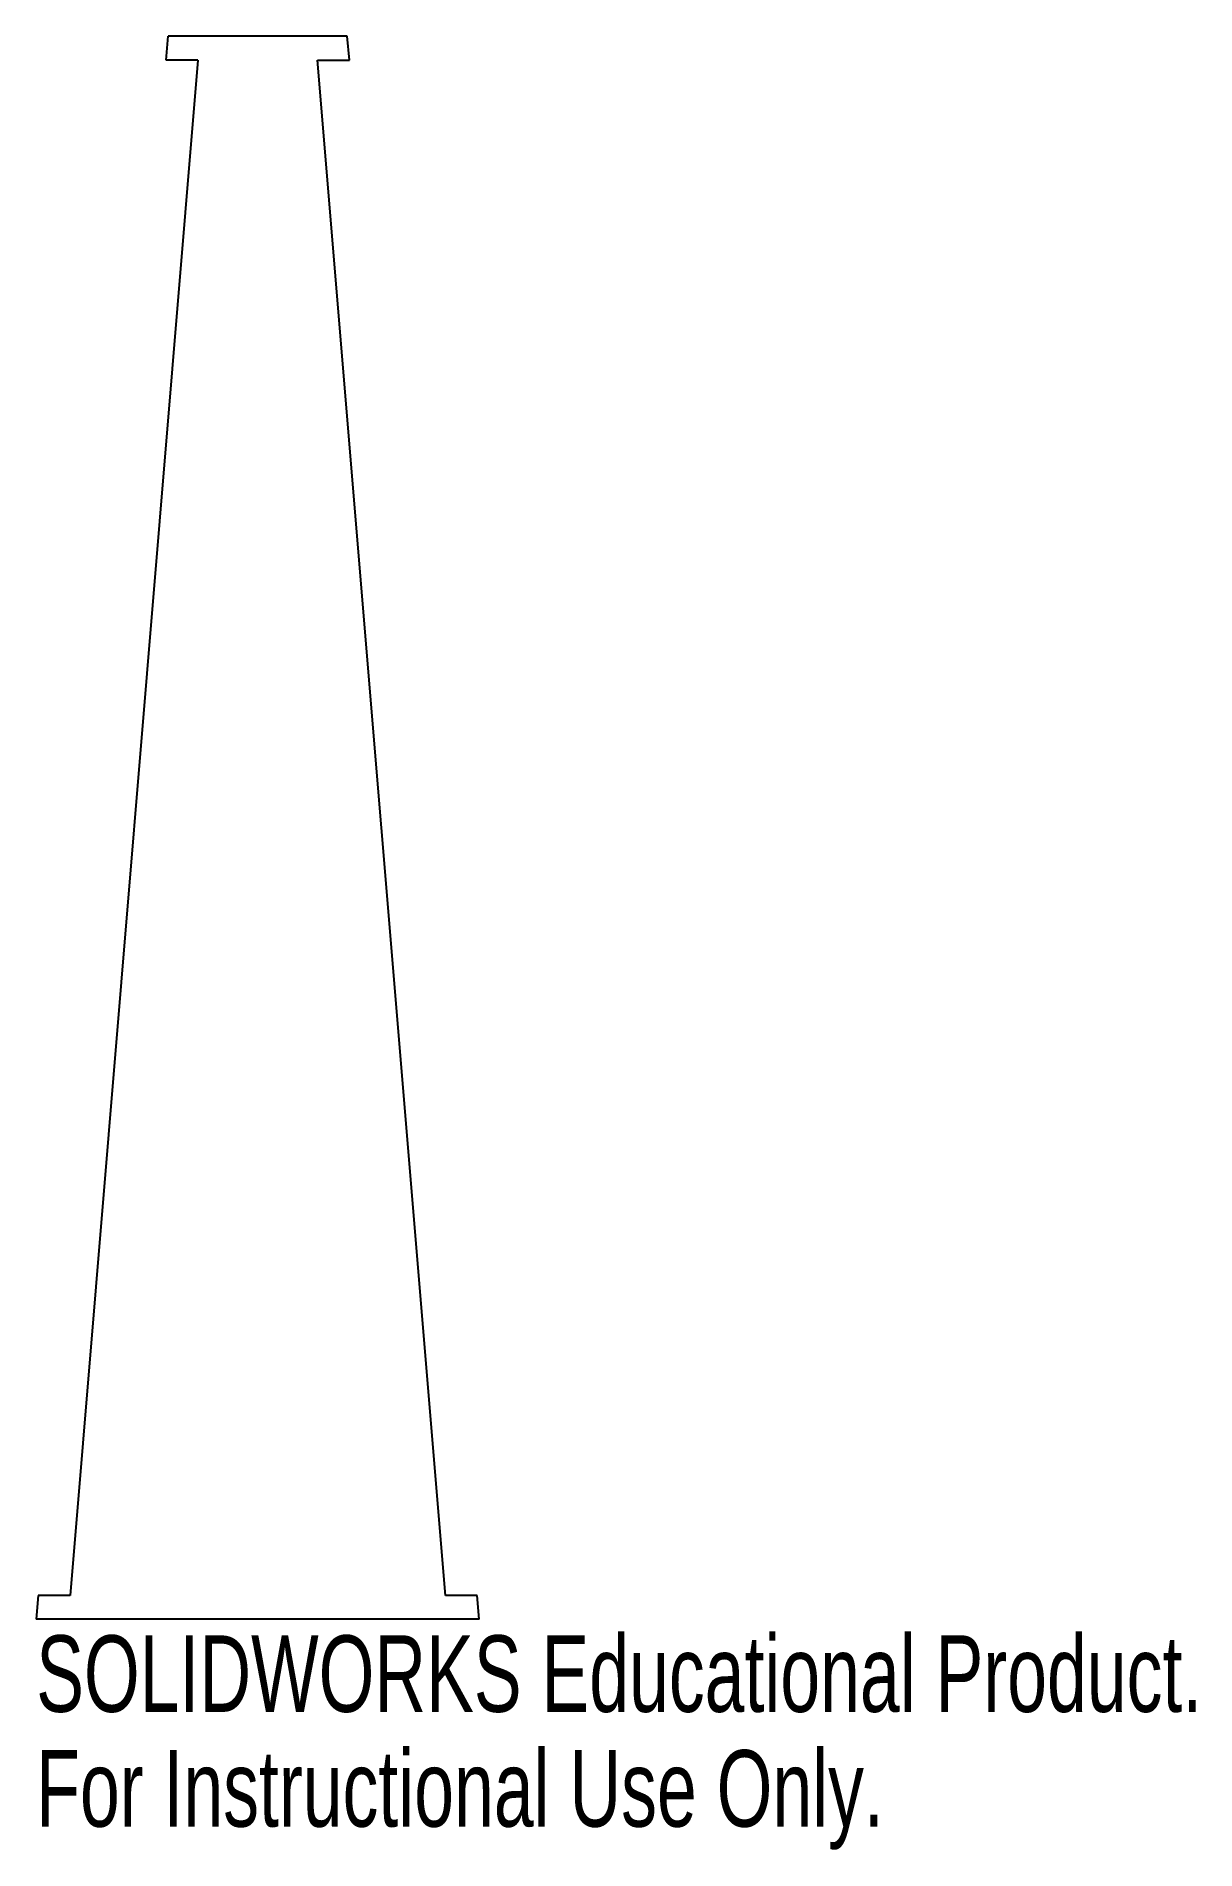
# Model space of a CAD drawing. Header units: millimetres. Extents: x -14 to 59, y 1 to 116.
import ezdxf

# ---------------------------------------------------------------- set-up
doc = ezdxf.new("R2010")
doc.units = ezdxf.units.MM
doc.styles.add('SLDTEXTSTYLE0', font='TXT', dxfattribs={"width": 0.7})

msp = doc.modelspace()

# ---------------------------------------------------------------- linework, layer by layer
at = {"color": 7, "linetype": 'Continuous', "lineweight": 25}
for p, q in [((-5.79, 114), (-5.66, 115.5)), ((5.66, 115.5), (-5.66, 115.5)), ((5.79, 114), (5.66, 115.5)), ((-3.78, 114), (-11.86, 17)), ((-3.78, 114), (-5.79, 114)), ((11.86, 17), (3.78, 114)), ((3.78, 114), (5.79, 114)), ((-13.87, 17), (-14, 15.5)), ((-11.86, 17), (-13.87, 17)), ((13.87, 17), (11.86, 17)), ((14, 15.5), (13.87, 17)), ((14, 15.5), (-14, 15.5))]:
    msp.add_line(p, q, dxfattribs=at)

# ---------------------------------------------------------------- texts
at = {"color": 7, "linetype": 'Continuous', "char_height": 4.8336, "attachment_point": 1, "style": 'SLDTEXTSTYLE0'}
for s, insert in [('SOLIDWORKS Educational Product.', (-14, 14.48)), ('For Instructional Use Only.', (-14, 7.23))]:
    msp.add_mtext(s, dxfattribs=dict(at, insert=insert))

doc.saveas('drawing.dxf')
